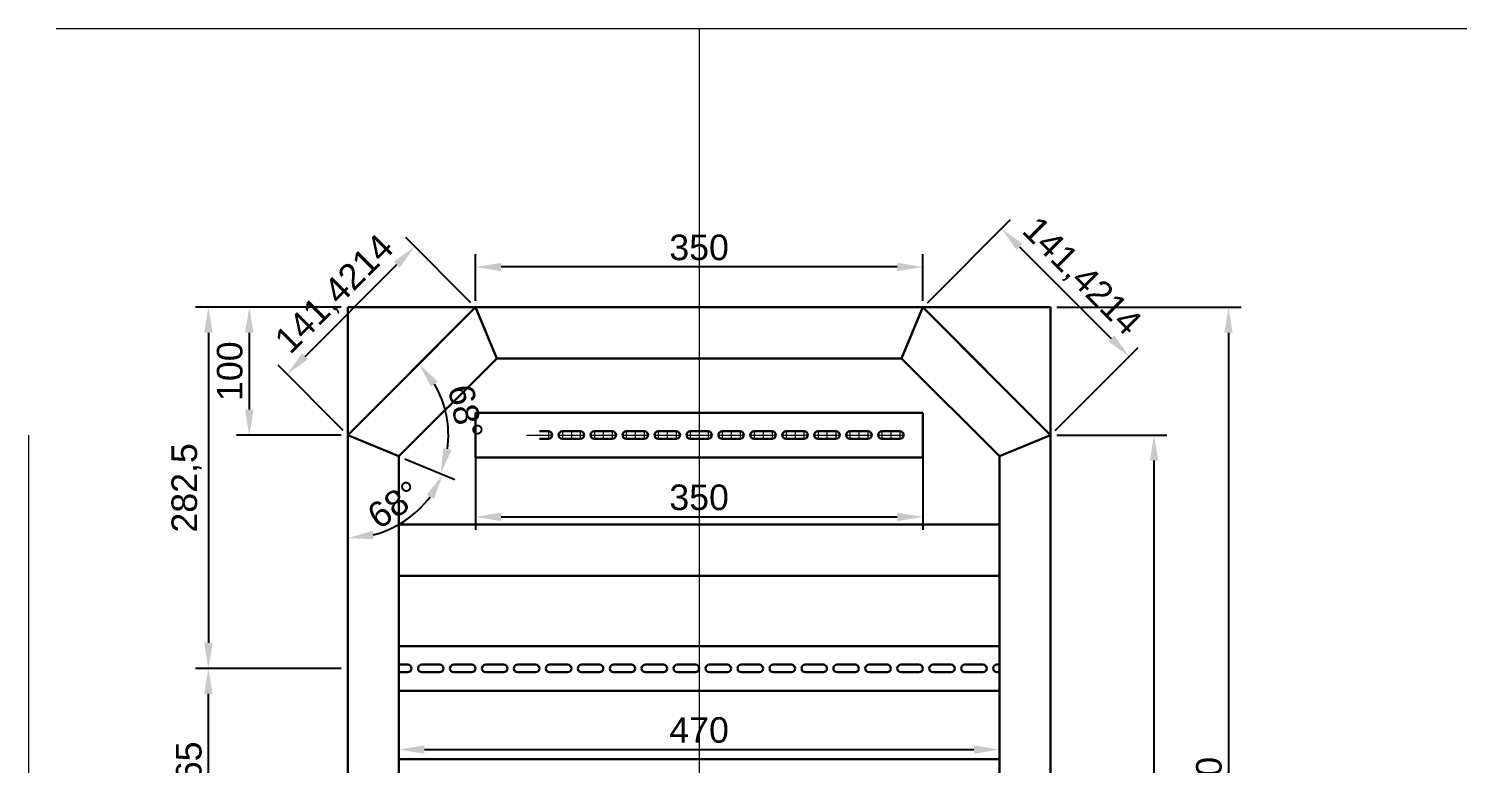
# Model space of a CAD drawing. Header units: millimetres. Extents: x 0 to 53000, y -591 to 24400.
# Drawn here: x 21919 to 23037, y 2668 to 3243 of the extents above; entities that cross this region are included whole.
import ezdxf

# ---------------------------------------------------------------- set-up
doc = ezdxf.new("R2010")
doc.units = ezdxf.units.MM
doc.layers.add('КК перф 40х60', color=6, linetype='Continuous', lineweight=30)
doc.layers.add('Основная', color=7, linetype='Continuous', lineweight=30)
doc.layers.add('Привязки', color=2, linetype='Continuous', lineweight=0, plot=False, transparency=0.8)
doc.layers.add('размеры', color=3, linetype='Continuous')
doc.styles.get("Standard").update_dxf_attribs({"font": 'arial.ttf'})
doc.dimstyles.new('ISO2', dxfattribs={"dimtxt": 20, "dimasz": 20, "dimexe": 10, "dimexo": 5, "dimgap": 5, "dimtad": 1, "dimdec": 4, "dimdsep": 46, "dimlunit": 6, "dimtxsty": 'Standard', "dimcen": 20, "dimadec": 0, "dimazin": 0, "dimtfac": 1, "dimtdec": 4, "dimtmove": 0, "dimatfit": 3, "dimfxl": 1, "dimtolj": 1, "dimtzin": 0, "dimarcsym": 0})

# ---------------------------------------------------------------- blocks, each defined once
blk = doc.blocks.new('*D229')
at = {"layer": 'Defpoints', "color": 0, "transparency": 16777216}
for p in [(22718.2, 2925), (22799.2, 2925), (22718.2, 2325)]:
    blk.add_point(p, dxfattribs=at)
at = {"layer": 'размеры', "color": 0, "lineweight": -2, "transparency": 16777216}
for p, q in [((22723.2, 2925), (22809.2, 2925)), ((22799.2, 2345), (22799.2, 2905)), ((22723.2, 2325), (22809.2, 2325))]:
    blk.add_line(p, q, dxfattribs=at)
at = {"layer": 'размеры', "color": 0, "transparency": 16777216}
for points in [[(22795.9, 2905), (22802.6, 2905), (22799.2, 2925)], [(22795.9, 2345), (22802.6, 2345), (22799.2, 2325)]]:
    blk.add_solid(points, dxfattribs=at)
at = {"layer": 'размеры', "color": 0, "transparency": 16777216, "insert": (22784, 2625), "char_height": 20, "attachment_point": 5, "rotation": 90}
blk.add_mtext('\\A1;600', dxfattribs=at)
blk = doc.blocks.new('*D230')
at = {"layer": 'Defpoints', "color": 0, "transparency": 16777216}
for p in [(22268.2, 3056.5), (22268.2, 3025), (22618.2, 3025)]:
    blk.add_point(p, dxfattribs=at)
at = {"layer": 'размеры', "color": 0, "lineweight": -2, "transparency": 16777216}
for p, q in [((22268.2, 3030), (22268.2, 3066.5)), ((22618.2, 3030), (22618.2, 3066.5)), ((22598.2, 3056.5), (22288.2, 3056.5))]:
    blk.add_line(p, q, dxfattribs=at)
at = {"layer": 'размеры', "color": 0, "transparency": 16777216}
for points in [[(22288.2, 3059.8), (22288.2, 3053.2), (22268.2, 3056.5)], [(22598.2, 3059.8), (22598.2, 3053.2), (22618.2, 3056.5)]]:
    blk.add_solid(points, dxfattribs=at)
at = {"layer": 'размеры', "color": 0, "transparency": 16777216, "insert": (22443.2, 3071.7), "char_height": 20, "attachment_point": 5}
blk.add_mtext('\\A1;350', dxfattribs=at)
blk = doc.blocks.new('*D191')
at = {"layer": 'Defpoints', "color": 0, "transparency": 16777216}
for p in [(22618.2, 3025), (22779.7, 2986.5), (22718.2, 2925)]:
    blk.add_point(p, dxfattribs=at)
at = {"layer": 'размеры', "color": 0, "lineweight": -2, "transparency": 16777216}
for p, q in [((22621.8, 3028.5), (22686.8, 3093.6)), ((22693.9, 3072.4), (22765.6, 3000.6)), ((22721.8, 2928.5), (22786.8, 2993.6))]:
    blk.add_line(p, q, dxfattribs=at)
at = {"layer": 'размеры', "color": 0, "transparency": 16777216}
for points in [[(22696.2, 3074.7), (22691.5, 3070), (22679.7, 3086.5)], [(22768, 3003), (22763.3, 2998.3), (22779.7, 2986.5)]]:
    blk.add_solid(points, dxfattribs=at)
at = {"layer": 'размеры', "color": 0, "transparency": 16777216, "insert": (22741.8, 3048.5), "char_height": 20, "attachment_point": 5, "rotation": 315}
blk.add_mtext('\\A1;141,4214', dxfattribs=at)
blk = doc.blocks.new('*D231')
at = {"layer": 'Defpoints', "color": 0, "transparency": 16777216}
for p in [(22220.7, 3072.5), (22268.2, 3025), (22168.2, 2925)]:
    blk.add_point(p, dxfattribs=at)
at = {"layer": 'размеры', "color": 0, "lineweight": -2, "transparency": 16777216}
for p, q in [((22264.7, 3028.5), (22213.7, 3079.6)), ((22134.9, 2986.6), (22206.6, 3058.4)), ((22164.7, 2928.5), (22113.7, 2979.6))]:
    blk.add_line(p, q, dxfattribs=at)
at = {"layer": 'размеры', "color": 0, "transparency": 16777216}
for points in [[(22204.3, 3060.7), (22209, 3056), (22220.7, 3072.5)], [(22132.5, 2989), (22137.2, 2984.3), (22120.7, 2972.5)]]:
    blk.add_solid(points, dxfattribs=at)
at = {"layer": 'размеры', "color": 0, "transparency": 16777216, "insert": (22158.7, 3034.5), "char_height": 20, "attachment_point": 5, "rotation": 45}
blk.add_mtext('\\A1;141,4214', dxfattribs=at)
blk = doc.blocks.new('*D192')
at = {"layer": 'Defpoints', "color": 0, "transparency": 16777216}
for p in [(22268.2, 2942.5), (22618.2, 2942.5), (22618.2, 2861)]:
    blk.add_point(p, dxfattribs=at)
at = {"layer": 'размеры', "color": 0, "lineweight": -2, "transparency": 16777216}
for p, q in [((22268.2, 2937.5), (22268.2, 2851)), ((22618.2, 2937.5), (22618.2, 2851)), ((22288.2, 2861), (22598.2, 2861))]:
    blk.add_line(p, q, dxfattribs=at)
at = {"layer": 'размеры', "color": 0, "transparency": 16777216}
for points in [[(22288.2, 2864.3), (22288.2, 2857.7), (22268.2, 2861)], [(22598.2, 2864.3), (22598.2, 2857.7), (22618.2, 2861)]]:
    blk.add_solid(points, dxfattribs=at)
at = {"layer": 'размеры', "color": 0, "transparency": 16777216, "insert": (22443.2, 2876.2), "char_height": 20, "attachment_point": 5}
blk.add_mtext('\\A1;350', dxfattribs=at)
blk = doc.blocks.new('*D233')
at = {"layer": 'Defpoints', "color": 0, "transparency": 16777216}
for p in [(22208.2, 2725), (22678.2, 2725), (22678.2, 2679)]:
    blk.add_point(p, dxfattribs=at)
at = {"layer": 'размеры', "color": 0, "lineweight": -2, "transparency": 16777216}
for p, q in [((22208.2, 2720), (22208.2, 2669)), ((22678.2, 2720), (22678.2, 2669)), ((22228.2, 2679), (22658.2, 2679))]:
    blk.add_line(p, q, dxfattribs=at)
at = {"layer": 'размеры', "color": 0, "transparency": 16777216}
for points in [[(22228.2, 2682.3), (22228.2, 2675.7), (22208.2, 2679)], [(22658.2, 2682.3), (22658.2, 2675.7), (22678.2, 2679)]]:
    blk.add_solid(points, dxfattribs=at)
at = {"layer": 'размеры', "color": 0, "transparency": 16777216, "insert": (22443.2, 2694.2), "char_height": 20, "attachment_point": 5}
blk.add_mtext('\\A1;470', dxfattribs=at)
blk = doc.blocks.new('*D235')
at = {"layer": 'Defpoints', "color": 0, "transparency": 16777216}
for p in [(22168.2, 2925), (22168.2, 2925), (22208.2, 2908.4), (22199.1, 2850.5), (22168.2, 2650)]:
    blk.add_point(p, dxfattribs=at)
at = {"layer": 'размеры', "color": 0, "lineweight": -2, "transparency": 16777216}
blk.add_line((22212.9, 2906.5), (22252, 2890.3), dxfattribs=at)
blk.add_arc((22168.2, 2925), 80.6, 284.25, 323.25, dxfattribs=at)
at = {"layer": 'размеры', "color": 0, "transparency": 16777216}
for points in [[(22230, 2878.4), (22235.7, 2875.1), (22242.7, 2894.1)], [(22188.5, 2843.6), (22187.7, 2850.2), (22168.2, 2844.4)]]:
    blk.add_solid(points, dxfattribs=at)
at = {"layer": 'размеры', "color": 0, "transparency": 16777216, "insert": (22204.6, 2870.6), "char_height": 20, "attachment_point": 5, "rotation": 33.75}
blk.add_mtext('\\A1;68°', dxfattribs=at)
blk = doc.blocks.new('*D236')
at = {"layer": 'Defpoints', "color": 0, "transparency": 16777216}
for p in [(22239, 2995.7), (22168.2, 2925), (22168.2, 2925), (22247, 2925), (22208.2, 2908.4)]:
    blk.add_point(p, dxfattribs=at)
at = {"layer": 'размеры', "color": 0, "lineweight": -2, "transparency": 16777216}
blk.add_line((22212.9, 2906.5), (22250.3, 2891), dxfattribs=at)
blk.add_arc((22168.2, 2925), 78.8, 352.0866, 30.4134, dxfattribs=at)
at = {"layer": 'размеры', "color": 0, "transparency": 16777216}
for points in [[(22233.5, 2962.8), (22238.8, 2966.9), (22223.9, 2980.7)], [(22249.5, 2913.3), (22243.1, 2915), (22241, 2894.9)]]:
    blk.add_solid(points, dxfattribs=at)
at = {"layer": 'размеры', "color": 0, "transparency": 16777216, "insert": (22260.4, 2943.3), "char_height": 20, "attachment_point": 5, "rotation": 281.25}
blk.add_mtext('\\A1;68°', dxfattribs=at)
blk = doc.blocks.new('*D237')
at = {"layer": 'Defpoints', "color": 0, "transparency": 16777216}
for p in [(22168.2, 3025), (22091.2, 2925), (22168.2, 2925)]:
    blk.add_point(p, dxfattribs=at)
at = {"layer": 'размеры', "color": 0, "lineweight": -2, "transparency": 16777216}
for p, q in [((22163.2, 3025), (22081.2, 3025)), ((22091.2, 3005), (22091.2, 2945)), ((22163.2, 2925), (22081.2, 2925))]:
    blk.add_line(p, q, dxfattribs=at)
at = {"layer": 'размеры', "color": 0, "transparency": 16777216}
for points in [[(22087.9, 3005), (22094.6, 3005), (22091.2, 3025)], [(22087.9, 2945), (22094.6, 2945), (22091.2, 2925)]]:
    blk.add_solid(points, dxfattribs=at)
at = {"layer": 'размеры', "color": 0, "transparency": 16777216, "insert": (22076, 2975), "char_height": 20, "attachment_point": 5, "rotation": 90}
blk.add_mtext('\\A1;100', dxfattribs=at)
blk = doc.blocks.new('*D194')
at = {"layer": 'Defpoints', "color": 0, "transparency": 16777216}
for p in [(22168.2, 3025), (22059.2, 2742.5), (22168.2, 2742.5)]:
    blk.add_point(p, dxfattribs=at)
at = {"layer": 'размеры', "color": 0, "lineweight": -2, "transparency": 16777216}
for p, q in [((22163.2, 3025), (22049.2, 3025)), ((22059.2, 3005), (22059.2, 2762.5)), ((22163.2, 2742.5), (22049.2, 2742.5))]:
    blk.add_line(p, q, dxfattribs=at)
at = {"layer": 'размеры', "color": 0, "transparency": 16777216}
for points in [[(22055.9, 3005), (22062.6, 3005), (22059.2, 3025)], [(22055.9, 2762.5), (22062.6, 2762.5), (22059.2, 2742.5)]]:
    blk.add_solid(points, dxfattribs=at)
at = {"layer": 'размеры', "color": 0, "transparency": 16777216, "insert": (22042.2, 2883.7), "char_height": 20, "attachment_point": 5, "rotation": 90}
blk.add_mtext('\\A1;282,5', dxfattribs=at)
blk = doc.blocks.new('*D195')
at = {"layer": 'Defpoints', "color": 0, "transparency": 16777216}
for p in [(22059.2, 2742.5), (22168.2, 2742.5), (22336.2, 2577.5)]:
    blk.add_point(p, dxfattribs=at)
at = {"layer": 'размеры', "color": 0, "lineweight": -2, "transparency": 16777216}
for p, q in [((22163.2, 2742.5), (22049.2, 2742.5)), ((22059.2, 2597.5), (22059.2, 2722.5)), ((22331.2, 2577.5), (22049.2, 2577.5))]:
    blk.add_line(p, q, dxfattribs=at)
at = {"layer": 'размеры', "color": 0, "transparency": 16777216}
for points in [[(22055.9, 2722.5), (22062.6, 2722.5), (22059.2, 2742.5)], [(22055.9, 2597.5), (22062.6, 2597.5), (22059.2, 2577.5)]]:
    blk.add_solid(points, dxfattribs=at)
at = {"layer": 'размеры', "color": 0, "transparency": 16777216, "insert": (22044, 2662), "char_height": 20, "attachment_point": 5, "rotation": 90}
blk.add_mtext('\\A1;165', dxfattribs=at)
blk = doc.blocks.new('*D228')
at = {"layer": 'Defpoints', "color": 0, "transparency": 16777216}
for p in [(22718.2, 3025), (22718.2, 2275), (22857.4, 2275)]:
    blk.add_point(p, dxfattribs=at)
at = {"layer": 'размеры', "color": 0, "lineweight": -2, "transparency": 16777216}
for p, q in [((22723.2, 3025), (22867.4, 3025)), ((22857.4, 3005), (22857.4, 2295)), ((22723.2, 2275), (22867.4, 2275))]:
    blk.add_line(p, q, dxfattribs=at)
at = {"layer": 'размеры', "color": 0, "transparency": 16777216}
for points in [[(22854.1, 3005), (22860.7, 3005), (22857.4, 3025)], [(22854.1, 2295), (22860.7, 2295), (22857.4, 2275)]]:
    blk.add_solid(points, dxfattribs=at)
at = {"layer": 'размеры', "color": 0, "transparency": 16777216, "insert": (22842.2, 2650), "char_height": 20, "attachment_point": 5, "rotation": 90}
blk.add_mtext('\\A1;750', dxfattribs=at)

msp = doc.modelspace()

# ---------------------------------------------------------------- linework, layer by layer
at = {"layer": 'КК перф 40х60'}
for p, q in [((22168.24933, 2925), (22268.24933, 3025)), ((22268.24933, 3025), (22443.24933, 3025)), ((22268.24933, 3025), (22284.81787, 2985)), ((22618.24933, 3025), (22443.24933, 3025)), ((22618.24933, 3025), (22601.68079, 2985)), ((22718.24933, 2925), (22618.24933, 3025)), ((22168.24933, 2925), (22238.96001, 2995.71068)), ((22718.24933, 2925), (22647.53865, 2995.71068)), ((22284.81787, 2985), (22208.24933, 2908.43146)), ((22443.24933, 2985), (22284.81787, 2985)), ((22443.24933, 2985), (22601.68079, 2985)), ((22601.68079, 2985), (22678.24933, 2908.43146)), ((22168.24933, 2925), (22168.24933, 2650)), ((22208.24933, 2908.43146), (22168.24933, 2925)), ((22168.24933, 2925), (22208.24933, 2908.43146)), ((22678.24933, 2908.43146), (22718.24933, 2925)), ((22718.24933, 2925), (22678.24933, 2908.43146)), ((22718.24933, 2925), (22718.24933, 2650)), ((22208.24933, 2650), (22208.24933, 2908.43146)), ((22678.24933, 2650), (22678.24933, 2908.43146)), ((22208.24933, 2815), (22208.24933, 2855)), ((22208.24933, 2855), (22678.24933, 2855)), ((22208.24933, 2825), (22208.24933, 2815)), ((22208.24933, 2815), (22678.24933, 2815)), ((22208.24933, 2671.56854), (22678.24933, 2671.56854))]:
    msp.add_line(p, q, dxfattribs=at)
at = {"layer": 'Основная'}
for p, q in [((22168.24933, 3025), (22718.24933, 3025)), ((22168.24933, 2275), (22168.24933, 3025)), ((22168.24933, 3025), (22268.24933, 3025)), ((22168.24933, 3025), (22168.24933, 2925)), ((22168.24933, 2925), (22268.24933, 3025)), ((22718.24933, 2925), (22618.24933, 3025)), ((22718.24933, 3025), (22718.24933, 2275)), ((22268.24932, 2942.5), (22268.24933, 2907.5)), ((22268.24933, 2942.5), (22618.24933, 2942.5)), ((22584.81788, 2942.5), (22601.68079, 2942.5)), ((22618.24933, 2942.5), (22618.24933, 2907.5)), ((22325.24933, 2927.99998), (22318.24933, 2927.99998)), ((22318.24933, 2921.99998), (22325.24933, 2921.99998)), ((22328.24933, 2924.99998), (22328.24933, 2924.99998)), ((22343.24933, 2928.00001), (22336.24933, 2928.00001)), ((22336.24933, 2922.00001), (22343.24933, 2922.00001)), ((22350.24933, 2928), (22343.24933, 2928)), ((22343.24933, 2922), (22350.24933, 2922)), ((22353.24933, 2925), (22353.24933, 2925)), ((22368.24933, 2927.99999), (22361.24933, 2927.99999)), ((22361.24933, 2921.99999), (22368.24933, 2921.99999)), ((22375.24933, 2927.99999), (22368.24933, 2927.99999)), ((22368.24933, 2921.99999), (22375.24933, 2921.99999)), ((22378.24933, 2924.99999), (22378.24933, 2924.99999)), ((22393.24933, 2927.99999), (22386.24933, 2927.99999)), ((22386.24933, 2921.99999), (22393.24933, 2921.99999)), ((22400.24933, 2927.99999), (22393.24933, 2927.99999)), ((22393.24933, 2921.99999), (22400.24933, 2921.99999)), ((22403.24933, 2924.99999), (22403.24933, 2924.99999)), ((22418.24933, 2928), (22411.24933, 2928)), ((22411.24933, 2922), (22418.24933, 2922)), ((22425.24933, 2927.99999), (22418.24933, 2927.99999)), ((22418.24933, 2921.99999), (22425.24933, 2921.99999)), ((22428.24933, 2924.99999), (22428.24933, 2924.99999)), ((22443.24933, 2928.00001), (22436.24933, 2928.00001)), ((22436.24933, 2922.00001), (22443.24933, 2922.00001)), ((22450.24933, 2928), (22443.24933, 2928)), ((22443.24933, 2922), (22450.24933, 2922)), ((22453.24933, 2925), (22453.24933, 2925)), ((22468.24933, 2928.00001), (22461.24933, 2928.00001)), ((22468.24933, 2928.00001), (22461.24933, 2928.00001)), ((22461.24933, 2922.00001), (22468.24933, 2922.00001)), ((22461.24933, 2922.00001), (22468.24933, 2922.00001)), ((22475.24933, 2928.00001), (22468.24933, 2928.00001)), ((22475.24933, 2928), (22468.24933, 2928)), ((22468.24933, 2922.00001), (22475.24933, 2922.00001)), ((22468.24933, 2922), (22475.24933, 2922)), ((22478.24933, 2925.00001), (22478.24933, 2925.00001)), ((22478.24933, 2925), (22478.24933, 2925)), ((22493.24933, 2928.00002), (22486.24933, 2928.00002)), ((22486.24933, 2922.00002), (22493.24933, 2922.00002)), ((22500.24933, 2928.00001), (22493.24933, 2928.00001)), ((22493.24933, 2922.00001), (22500.24933, 2922.00001)), ((22503.24933, 2925.00001), (22503.24933, 2925.00001)), ((22518.24933, 2928.00002), (22511.24933, 2928.00002)), ((22511.24933, 2922.00002), (22518.24933, 2922.00002)), ((22525.24933, 2928.00002), (22518.24933, 2928.00002)), ((22518.24933, 2922.00002), (22525.24933, 2922.00002)), ((22528.24933, 2925.00002), (22528.24933, 2925.00002)), ((22543.24933, 2928.00001), (22536.24933, 2928.00001)), ((22536.24933, 2922.00001), (22543.24933, 2922.00001)), ((22550.24933, 2928), (22543.24933, 2928)), ((22543.24933, 2922), (22550.24933, 2922)), ((22553.24933, 2925), (22553.24933, 2925)), ((22568.24933, 2928.00001), (22561.24933, 2928.00001)), ((22561.24933, 2922.00001), (22568.24933, 2922.00001)), ((22575.24933, 2928.00001), (22568.24933, 2928.00001)), ((22568.24933, 2922.00001), (22575.24933, 2922.00001)), ((22578.24933, 2925.00001), (22578.24933, 2925.00001)), ((22593.24933, 2928.00002), (22586.24933, 2928.00002)), ((22586.24933, 2922.00002), (22593.24933, 2922.00002)), ((22600.24933, 2928.00001), (22593.24933, 2928.00001)), ((22593.24933, 2922.00001), (22600.24933, 2922.00001)), ((22603.24933, 2925.00001), (22603.24933, 2925.00001)), ((22268.24933, 2907.5), (22309.81788, 2907.50001)), ((22309.81788, 2907.5), (22334.81788, 2907.50001)), ((22334.81788, 2907.50001), (22443.24933, 2907.50001)), ((22443.24933, 2907.5), (22584.81788, 2907.5)), ((22584.81788, 2907.5), (22618.24933, 2907.5)), ((22208.24933, 2760), (22233.24933, 2760)), ((22233.24933, 2760), (22258.24933, 2760)), ((22258.24933, 2760), (22283.24933, 2760)), ((22283.24933, 2760), (22308.24933, 2760)), ((22308.24933, 2760), (22333.24933, 2760)), ((22333.24933, 2760), (22358.24933, 2760)), ((22358.24933, 2760), (22383.24933, 2760)), ((22383.24933, 2760), (22408.24933, 2760)), ((22408.24933, 2760), (22433.24933, 2760)), ((22433.24933, 2760), (22458.24933, 2760)), ((22458.24933, 2760), (22483.24933, 2760)), ((22483.24933, 2760), (22508.24933, 2760)), ((22508.24933, 2760), (22533.24933, 2760)), ((22533.24933, 2760), (22558.24933, 2760)), ((22558.24933, 2760), (22583.24933, 2760)), ((22583.24933, 2760), (22608.24933, 2760)), ((22608.24933, 2760), (22633.24933, 2760)), ((22633.24933, 2760), (22658.24933, 2760)), ((22658.24933, 2760), (22678.24933, 2760)), ((22215.24933, 2745.5), (22208.24933, 2745.5)), ((22208.24933, 2739.5), (22215.24933, 2739.5)), ((22218.24933, 2742.5), (22218.24933, 2742.5)), ((22233.24933, 2745.50001), (22226.24933, 2745.50001)), ((22226.24933, 2739.50001), (22233.24933, 2739.50001)), ((22240.24933, 2745.5), (22233.24933, 2745.5)), ((22233.24933, 2739.5), (22240.24933, 2739.5)), ((22243.24933, 2742.5), (22243.24933, 2742.5)), ((22258.24933, 2745.50001), (22251.24933, 2745.50001)), ((22251.24933, 2739.50001), (22258.24933, 2739.50001)), ((22265.24933, 2745.5), (22258.24933, 2745.5)), ((22258.24933, 2739.5), (22265.24933, 2739.5)), ((22268.24933, 2742.5), (22268.24933, 2742.5)), ((22283.24933, 2745.50001), (22276.24933, 2745.50001)), ((22276.24933, 2739.50001), (22283.24933, 2739.50001)), ((22290.24933, 2745.5), (22283.24933, 2745.5)), ((22283.24933, 2739.5), (22290.24933, 2739.5)), ((22293.24933, 2742.5), (22293.24933, 2742.5)), ((22308.24933, 2745.50001), (22301.24933, 2745.50001)), ((22301.24933, 2739.50001), (22308.24933, 2739.50001)), ((22315.24933, 2745.5), (22308.24933, 2745.5)), ((22308.24933, 2739.5), (22315.24933, 2739.5)), ((22318.24933, 2742.5), (22318.24933, 2742.5)), ((22333.24933, 2745.50001), (22326.24933, 2745.50001)), ((22326.24933, 2739.50001), (22333.24933, 2739.50001)), ((22340.24933, 2745.5), (22333.24933, 2745.5)), ((22333.24933, 2739.5), (22340.24933, 2739.5)), ((22343.24933, 2742.5), (22343.24933, 2742.5)), ((22358.24933, 2745.50001), (22351.24933, 2745.50001)), ((22351.24933, 2739.50001), (22358.24933, 2739.50001)), ((22365.24933, 2745.5), (22358.24933, 2745.5)), ((22358.24933, 2739.5), (22365.24933, 2739.5)), ((22368.24933, 2742.5), (22368.24933, 2742.5)), ((22383.24933, 2745.50001), (22376.24933, 2745.50001)), ((22376.24933, 2739.50001), (22383.24933, 2739.50001)), ((22390.24933, 2745.5), (22383.24933, 2745.5)), ((22383.24933, 2739.5), (22390.24933, 2739.5)), ((22393.24933, 2742.5), (22393.24933, 2742.5)), ((22408.24933, 2745.50001), (22401.24933, 2745.50001)), ((22401.24933, 2739.50001), (22408.24933, 2739.50001)), ((22415.24933, 2745.5), (22408.24933, 2745.5)), ((22408.24933, 2739.5), (22415.24933, 2739.5)), ((22418.24933, 2742.5), (22418.24933, 2742.5)), ((22433.24933, 2745.50001), (22426.24933, 2745.50001)), ((22426.24933, 2739.50001), (22433.24933, 2739.50001)), ((22440.24933, 2745.5), (22433.24933, 2745.5)), ((22433.24933, 2739.5), (22440.24933, 2739.5)), ((22443.24933, 2742.5), (22443.24933, 2742.5)), ((22458.24933, 2745.50001), (22451.24933, 2745.50001)), ((22451.24933, 2739.50001), (22458.24933, 2739.50001)), ((22465.24933, 2745.5), (22458.24933, 2745.5)), ((22458.24933, 2739.5), (22465.24933, 2739.5)), ((22468.24933, 2742.5), (22468.24933, 2742.5)), ((22483.24933, 2745.50001), (22476.24933, 2745.50001)), ((22476.24933, 2739.50001), (22483.24933, 2739.50001)), ((22490.24933, 2745.5), (22483.24933, 2745.5)), ((22483.24933, 2739.5), (22490.24933, 2739.5)), ((22493.24933, 2742.5), (22493.24933, 2742.5)), ((22508.24933, 2745.50001), (22501.24933, 2745.50001)), ((22501.24933, 2739.50001), (22508.24933, 2739.50001)), ((22515.24933, 2745.5), (22508.24933, 2745.5)), ((22508.24933, 2739.5), (22515.24933, 2739.5)), ((22518.24933, 2742.5), (22518.24933, 2742.5)), ((22533.24933, 2745.50001), (22526.24933, 2745.50001)), ((22526.24933, 2739.50001), (22533.24933, 2739.50001)), ((22540.24933, 2745.5), (22533.24933, 2745.5)), ((22533.24933, 2739.5), (22540.24933, 2739.5)), ((22543.24933, 2742.5), (22543.24933, 2742.5)), ((22558.24933, 2745.50001), (22551.24933, 2745.50001)), ((22551.24933, 2739.50001), (22558.24933, 2739.50001)), ((22565.24933, 2745.5), (22558.24933, 2745.5)), ((22558.24933, 2739.5), (22565.24933, 2739.5)), ((22568.24933, 2742.5), (22568.24933, 2742.5)), ((22583.24933, 2745.50001), (22576.24933, 2745.50001)), ((22576.24933, 2739.50001), (22583.24933, 2739.50001)), ((22590.24933, 2745.5), (22583.24933, 2745.5)), ((22583.24933, 2739.5), (22590.24933, 2739.5)), ((22593.24933, 2742.5), (22593.24933, 2742.5)), ((22608.24933, 2745.50001), (22601.24933, 2745.50001)), ((22601.24933, 2739.50001), (22608.24933, 2739.50001)), ((22615.24933, 2745.5), (22608.24933, 2745.5)), ((22608.24933, 2739.5), (22615.24933, 2739.5)), ((22618.24933, 2742.5), (22618.24933, 2742.5)), ((22633.24933, 2745.50001), (22626.24933, 2745.50001)), ((22626.24933, 2739.50001), (22633.24933, 2739.50001)), ((22640.24933, 2745.5), (22633.24933, 2745.5)), ((22633.24933, 2739.5), (22640.24933, 2739.5)), ((22643.24933, 2742.5), (22643.24933, 2742.5)), ((22658.24933, 2745.50001), (22651.24933, 2745.50001)), ((22651.24933, 2739.50001), (22658.24933, 2739.50001)), ((22665.24933, 2745.5), (22658.24933, 2745.5)), ((22658.24933, 2739.5), (22665.24933, 2739.5)), ((22668.24933, 2742.5), (22668.24933, 2742.5)), ((22678.24933, 2745.50001), (22676.24933, 2745.50001)), ((22676.24933, 2739.50001), (22678.24933, 2739.50001)), ((22208.24933, 2725), (22233.24933, 2725.00001)), ((22233.24933, 2725), (22258.24933, 2725.00001)), ((22258.24933, 2725), (22283.24933, 2725.00001)), ((22283.24933, 2725), (22308.24933, 2725.00001)), ((22308.24933, 2725), (22333.24933, 2725.00001)), ((22333.24933, 2725), (22358.24933, 2725.00001)), ((22358.24933, 2725), (22383.24933, 2725.00001)), ((22383.24933, 2725), (22408.24933, 2725.00001)), ((22408.24933, 2725), (22433.24933, 2725.00001)), ((22433.24933, 2725), (22458.24933, 2725.00001)), ((22458.24933, 2725), (22483.24933, 2725.00001)), ((22483.24933, 2725), (22508.24933, 2725.00001)), ((22508.24933, 2725), (22533.24933, 2725.00001)), ((22533.24933, 2725), (22558.24933, 2725.00001)), ((22558.24933, 2725), (22583.24933, 2725.00001)), ((22583.24933, 2725), (22608.24933, 2725.00001)), ((22608.24933, 2725), (22633.24933, 2725.00001)), ((22633.24933, 2725), (22658.24933, 2725.00001)), ((22658.24933, 2725), (22678.24933, 2725))]:
    msp.add_line(p, q, dxfattribs=at)
for centre, start, end in [((22325.24933, 2924.99998), 0, 90), ((22325.24933, 2924.99998), 270, 0), ((22336.24933, 2925.00001), 90, 180), ((22336.24933, 2925.00001), 180, 270), ((22350.24933, 2925), 0, 90), ((22350.24933, 2925), 270, 0), ((22361.24933, 2924.99999), 90, 180), ((22361.24933, 2924.99999), 180, 270), ((22375.24933, 2924.99999), 0, 90), ((22375.24933, 2924.99999), 270, 0), ((22386.24933, 2924.99999), 90, 180), ((22386.24933, 2924.99999), 180, 270), ((22400.24933, 2924.99999), 0, 90), ((22400.24933, 2924.99999), 270, 0), ((22411.24933, 2925), 90, 180), ((22411.24933, 2925), 180, 270), ((22425.24933, 2924.99999), 0, 90), ((22425.24933, 2924.99999), 270, 0), ((22436.24933, 2925.00001), 90, 180), ((22436.24933, 2925.00001), 180, 270), ((22450.24933, 2925), 0, 90), ((22450.24933, 2925), 270, 0), ((22461.24933, 2925.00001), 90, 180), ((22461.24933, 2925.00001), 90, 180), ((22461.24933, 2925.00001), 180, 270), ((22461.24933, 2925.00001), 180, 270), ((22475.24933, 2925.00001), 0, 90), ((22475.24933, 2925), 0, 90), ((22475.24933, 2925.00001), 270, 0), ((22475.24933, 2925), 270, 0), ((22486.24933, 2925.00002), 90, 180), ((22486.24933, 2925.00002), 180, 270), ((22500.24933, 2925.00001), 0, 90), ((22500.24933, 2925.00001), 270, 0), ((22511.24933, 2925.00002), 90, 180), ((22511.24933, 2925.00002), 180, 270), ((22525.24933, 2925.00002), 0, 90), ((22525.24933, 2925.00002), 270, 0), ((22536.24933, 2925.00001), 90, 180), ((22536.24933, 2925.00001), 180, 270), ((22550.24933, 2925), 0, 90), ((22550.24933, 2925), 270, 0), ((22561.24933, 2925.00001), 90, 180), ((22561.24933, 2925.00001), 180, 270), ((22575.24933, 2925.00001), 0, 90), ((22575.24933, 2925.00001), 270, 0), ((22586.24933, 2925.00002), 90, 180), ((22586.24933, 2925.00002), 180, 270), ((22600.24933, 2925.00001), 0, 90), ((22600.24933, 2925.00001), 270, 0), ((22215.24933, 2742.5), 0, 90), ((22215.24933, 2742.5), 270, 0), ((22226.24933, 2742.50001), 90, 180), ((22226.24933, 2742.50001), 180, 270), ((22240.24933, 2742.5), 0, 90), ((22240.24933, 2742.5), 270, 0), ((22251.24933, 2742.50001), 90, 180), ((22251.24933, 2742.50001), 180, 270), ((22265.24933, 2742.5), 0, 90), ((22265.24933, 2742.5), 270, 0), ((22276.24933, 2742.50001), 90, 180), ((22276.24933, 2742.50001), 180, 270), ((22290.24933, 2742.5), 0, 90), ((22290.24933, 2742.5), 270, 0), ((22301.24933, 2742.50001), 90, 180), ((22301.24933, 2742.50001), 180, 270), ((22315.24933, 2742.5), 0, 90), ((22315.24933, 2742.5), 270, 0), ((22326.24933, 2742.50001), 90, 180), ((22326.24933, 2742.50001), 180, 270), ((22340.24933, 2742.5), 0, 90), ((22340.24933, 2742.5), 270, 0), ((22351.24933, 2742.50001), 90, 180), ((22351.24933, 2742.50001), 180, 270), ((22365.24933, 2742.5), 0, 90), ((22365.24933, 2742.5), 270, 0), ((22376.24933, 2742.50001), 90, 180), ((22376.24933, 2742.50001), 180, 270), ((22390.24933, 2742.5), 0, 90), ((22390.24933, 2742.5), 270, 0), ((22401.24933, 2742.50001), 90, 180), ((22401.24933, 2742.50001), 180, 270), ((22415.24933, 2742.5), 0, 90), ((22415.24933, 2742.5), 270, 0), ((22426.24933, 2742.50001), 90, 180), ((22426.24933, 2742.50001), 180, 270), ((22440.24933, 2742.5), 0, 90), ((22440.24933, 2742.5), 270, 0), ((22451.24933, 2742.50001), 90, 180), ((22451.24933, 2742.50001), 180, 270), ((22465.24933, 2742.5), 0, 90), ((22465.24933, 2742.5), 270, 0), ((22476.24933, 2742.50001), 90, 180), ((22476.24933, 2742.50001), 180, 270), ((22490.24933, 2742.5), 0, 90), ((22490.24933, 2742.5), 270, 0), ((22501.24933, 2742.50001), 90, 180), ((22501.24933, 2742.50001), 180, 270), ((22515.24933, 2742.5), 0, 90), ((22515.24933, 2742.5), 270, 0), ((22526.24933, 2742.50001), 90, 180), ((22526.24933, 2742.50001), 180, 270), ((22540.24933, 2742.5), 0, 90), ((22540.24933, 2742.5), 270, 0), ((22551.24933, 2742.50001), 90, 180), ((22551.24933, 2742.50001), 180, 270), ((22565.24933, 2742.5), 0, 90), ((22565.24933, 2742.5), 270, 0), ((22576.24933, 2742.50001), 90, 180), ((22576.24933, 2742.50001), 180, 270), ((22590.24933, 2742.5), 0, 90), ((22590.24933, 2742.5), 270, 0), ((22601.24933, 2742.50001), 90, 180), ((22601.24933, 2742.50001), 180, 270), ((22615.24933, 2742.5), 0, 90), ((22615.24933, 2742.5), 270, 0), ((22626.24933, 2742.50001), 90, 180), ((22626.24933, 2742.50001), 180, 270), ((22640.24933, 2742.5), 0, 90), ((22640.24933, 2742.5), 270, 0), ((22651.24933, 2742.50001), 90, 180), ((22651.24933, 2742.50001), 180, 270), ((22665.24933, 2742.5), 0, 90), ((22665.24933, 2742.5), 270, 0), ((22676.24933, 2742.50001), 90, 180), ((22676.24933, 2742.50001), 180, 270)]:
    msp.add_arc(centre, 3, start, end, dxfattribs=at)
at = {"layer": 'Привязки'}
for p, q in [((21940.24933, 3243), (23139.24933, 3243)), ((22443.24933, 3243), (22443.24933, 2112)), ((21918.5318, 2925), (21918.5318, 2325)), ((22308.24933, 2924.99998), (22328.24933, 2924.99998)), ((22325.24933, 2927.99998), (22325.24933, 2921.99998)), ((22333.24933, 2925), (22353.24933, 2925)), ((22336.24933, 2928.00001), (22336.24933, 2922.00001)), ((22343.24933, 2928.00001), (22343.24933, 2922)), ((22350.24933, 2928), (22350.24933, 2922)), ((22358.24933, 2924.99999), (22378.24933, 2924.99999)), ((22361.24933, 2927.99999), (22361.24933, 2921.99999)), ((22368.24933, 2927.99999), (22368.24933, 2921.99999)), ((22375.24933, 2927.99999), (22375.24933, 2921.99999)), ((22383.24933, 2924.99999), (22403.24933, 2924.99999)), ((22386.24933, 2927.99999), (22386.24933, 2921.99999)), ((22393.24933, 2927.99999), (22393.24933, 2921.99999)), ((22400.24933, 2927.99999), (22400.24933, 2921.99999)), ((22408.24933, 2924.99999), (22428.24933, 2924.99999)), ((22411.24933, 2928), (22411.24933, 2922)), ((22418.24933, 2928), (22418.24933, 2921.99999)), ((22425.24933, 2927.99999), (22425.24933, 2921.99999)), ((22433.24933, 2925), (22453.24933, 2925)), ((22436.24933, 2928.00001), (22436.24933, 2922.00001)), ((22443.24933, 2928.00001), (22443.24933, 2922)), ((22450.24933, 2928), (22450.24933, 2922)), ((22458.24933, 2925.00001), (22478.24933, 2925.00001)), ((22461.24933, 2928.00001), (22461.24933, 2922.00001)), ((22468.24933, 2928.00001), (22468.24933, 2922.00001)), ((22475.24933, 2928.00001), (22475.24933, 2922.00001)), ((22483.24933, 2925.00001), (22503.24933, 2925.00001)), ((22486.24933, 2928.00002), (22486.24933, 2922.00002)), ((22493.24933, 2928.00002), (22493.24933, 2922.00001)), ((22500.24933, 2928.00001), (22500.24933, 2922.00001)), ((22508.24933, 2925.00002), (22528.24933, 2925.00002)), ((22511.24933, 2928.00002), (22511.24933, 2922.00002)), ((22518.24933, 2928.00002), (22518.24933, 2922.00002)), ((22525.24933, 2928.00002), (22525.24933, 2922.00002)), ((22533.24933, 2925), (22553.24933, 2925)), ((22536.24933, 2928.00001), (22536.24933, 2922.00001)), ((22543.24933, 2928.00001), (22543.24933, 2922)), ((22550.24933, 2928), (22550.24933, 2922)), ((22558.24933, 2925.00001), (22578.24933, 2925.00001)), ((22561.24933, 2928.00001), (22561.24933, 2922.00001)), ((22568.24933, 2928.00001), (22568.24933, 2922.00001)), ((22575.24933, 2928.00001), (22575.24933, 2922.00001)), ((22583.24933, 2925.00001), (22603.24933, 2925.00001)), ((22586.24933, 2928.00002), (22586.24933, 2922.00002)), ((22593.24933, 2928.00002), (22593.24933, 2922.00001)), ((22600.24933, 2928.00001), (22600.24933, 2922.00001)), ((22718.24933, 2925), (22718.24933, 2825)), ((22718.24933, 2825), (22718.24933, 2725)), ((22718.24933, 2725), (22718.24933, 2625))]:
    msp.add_line(p, q, dxfattribs=at)

# ---------------------------------------------------------------- dimensions: what is measured, and where the dimension line sits
at = {"layer": 'размеры'}
for p1, p2, distance, picture, middle in [((22618.24933, 3025), (22718.24933, 2925), 86.97413, '*D191', (22741.78365, 3048.53432)), ((22168.24933, 2925), (22268.24933, 3025), 67.17514, '*D231', (22158.71501, 3034.53432))]:
    dim = msp.add_aligned_dim(p1=p1, p2=p2, distance=distance, dimstyle='ISO2', dxfattribs=at)
    dim.commit()
    dim.dimension.update_dxf_attribs({"geometry": picture, "text_midpoint": middle})
for base, p1, p2, picture, middle in [((22268.24933, 3056.5), (22618.24933, 3025), (22268.24933, 3025), '*D230', (22443.24933, 3071.71828)), ((22618.24933, 2861), (22268.24933, 2942.5), (22618.24933, 2942.5), '*D192', (22443.24933, 2876.21828)), ((22678.24933, 2679), (22208.24933, 2725), (22678.24933, 2725), '*D233', (22443.24933, 2694.21146))]:
    dim = msp.add_linear_dim(base=base, p1=p1, p2=p2, dimstyle='ISO2', dxfattribs=at)
    dim.commit()
    dim.dimension.update_dxf_attribs({"geometry": picture, "text_midpoint": middle})
for base, p1, p2, picture, middle in [((22059.24933, 2742.5), (22168.24933, 3025), (22168.24933, 2742.5), '*D194', (22042.23023, 2883.75)), ((22091.24933, 2925), (22168.24933, 3025), (22168.24933, 2925), '*D237', (22076.03787, 2975)), ((22857.4092, 2275), (22718.24933, 3025), (22718.24933, 2275), '*D228', (22842.19774, 2650)), ((22799.24933, 2925), (22718.24933, 2325), (22718.24933, 2925), '*D229', (22784.03787, 2625))]:
    dim = msp.add_linear_dim(base=base, p1=p1, p2=p2, angle=90, dimstyle='ISO2', dxfattribs=at)
    dim.commit()
    dim.dimension.update_dxf_attribs({"geometry": picture, "text_midpoint": middle})
for base, line1, line2, picture, middle in [((22247.0211524071, 2925), ((22168.2493300339, 2925), (22208.2493300339, 2908.4314575051)), ((22168.2493300339, 2925), (22238.9600081526, 2995.7106781187)), '*D236', (22260.4267497487, 2943.3352287744)), ((22199.10225, 2850.51445), ((22168.24933, 2925), (22168.24933, 2650)), ((22168.24933, 2925), (22208.24933, 2908.43146)), '*D235', (22204.5898, 2870.61264))]:
    dim = msp.add_angular_dim_2l(base=base, line1=line1, line2=line2, dimstyle='ISO2', dxfattribs=at)
    dim.commit()
    dim.dimension.update_dxf_attribs({"geometry": picture, "text_midpoint": middle})
dim = msp.add_linear_dim(base=(22059.24933, 2742.5), p1=(22336.24932, 2577.50001), p2=(22168.24933, 2742.5), angle=90, dimstyle='ISO2', dxfattribs=at)
dim.commit()
dim.dimension.update_dxf_attribs({"geometry": '*D195', "text_midpoint": (22059.24933, 2662.00948), "dimtype": 160})

doc.saveas('drawing.dxf')
